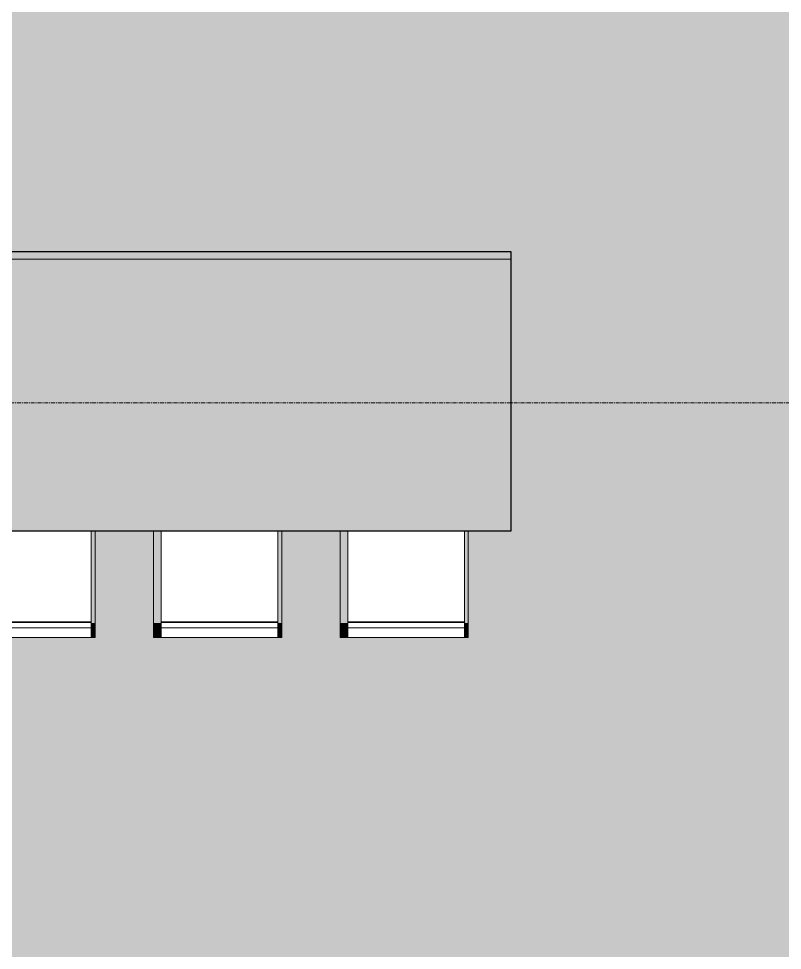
# Model space of a CAD drawing. Header units: inches. Extents: x -4501 to -113, y 9396 to 12816.
# Drawn here: x -2378.4 to -2280.1, y 10128.2 to 10248 of the extents above; entities that cross this region are included whole.
import ezdxf

# ---------------------------------------------------------------- set-up
doc = ezdxf.new("R2010")
doc.units = ezdxf.units.IN
doc.header["$MEASUREMENT"] = 0
doc.linetypes.add('Grid Line 1_2_', pattern=[0.875, 0.5, -0.125, 0.125, -0.125])
for name, color, linetype, lineweight in [('0-1', 7, 'Continuous', 5), ('0-3', 7, 'Continuous', 9), ('A-AREA-PATT-5', 254, 'Continuous', 9), ('I-FURN-2', 7, 'Continuous', 9), ('I-FURN-3', 254, 'Continuous', 9), ('Q-CASE-1', 254, 'Continuous', 9), ('Q-CASE-2', 250, 'Continuous', 25), ('Q-CASE-3', 7, 'Continuous', 9), ('S-GRID-1', 1, 'Grid Line 1_2_', 9)]:
    doc.layers.add(name, color=color, linetype=linetype, lineweight=lineweight)

# ---------------------------------------------------------------- blocks, each defined once
blk = doc.blocks.new('OD_CW_Base Cabinet - OD_CW_Base Cabinet-1413929-FLOOR PLAN - 1ST FLOOR')
at = {"layer": 'Q-CASE-1'}
for points in [[(96.32, 11), (104.6, 11), (104.6, 12), (0.74, 12), (0.74, 11), (8.36, 11), (8.36, 11.5), (32.36, 11.5), (32.36, 11), (38.04, 11)], [(0.74, -24), (104.6, -24), (104.6, 11), (32.36, 11), (32.36, -12.5), (8.36, -12.5), (8.36, 11), (0.74, 11), (0.74, -0.99)]]:
    blk.add_hatch(color=256, dxfattribs=at).paths.add_polyline_path(points, flags=0)
at = {"layer": 'Q-CASE-2'}
for p, q in [((0.74, 12), (104.6, 12)), ((104.6, 12), (104.6, -24)), ((104.6, -24), (0.74, -24))]:
    blk.add_line(p, q, dxfattribs=at)
at = {"layer": 'Q-CASE-3'}
for p, q in [((0.74, 12), (104.6, 12)), ((104.6, 12), (104.6, 11)), ((104.6, 11), (32.36, 11)), ((32.36, 11), (104.6, 11)), ((104.6, 11), (104.6, -24)), ((104.6, -24), (0.74, -24))]:
    blk.add_line(p, q, dxfattribs=at)
blk = doc.blocks.new('Bar_Stool_6722_1_ - Bar_Stool_6722_1_-1229311-FLOOR PLAN - 1ST FLOOR')
at = {"layer": 'I-FURN-3'}
for points in [[(1, 1.78), (1, 13.66), (0, 13.66), (0, 1.78)], [(16.5, 1.78), (16.5, 13.66), (16, 13.66), (16, 1.78)], [(0, 0.98), (1, 0.98), (1, 1.78), (0, 1.78), (0, 1.24)], [(16, 0.98), (16.5, 0.98), (16.5, 1.78), (16, 1.73), (16, 1.24)], [(1, 0), (1, 0.98), (0, 0.92), (0, 0)], [(16, 0), (16.5, 0), (16.5, 0.98), (16, 0.94), (16, 0.3)]]:
    blk.add_hatch(color=256, dxfattribs=at).paths.add_polyline_path(points, flags=0)
at = {"layer": 'I-FURN-2'}
for p, q in [((0, 1.78), (0, 13.66)), ((1, 2.03), (1, 13.66)), ((16, 13.66), (16, 2.03)), ((16.5, 13.66), (16.5, 1.78)), ((1, 1.78), (0, 1.78)), ((0, 1.78), (0, 0.98)), ((1, 1.91), (1, 2.03)), ((16, 2.03), (1, 2.03)), ((1, 1.24), (1, 1.91)), ((16, 1.91), (1, 1.91)), ((1, 0), (1, 1.24)), ((1, 1.24), (16, 1.24)), ((16, 2.03), (16, 1.91)), ((16, 1.91), (16, 1.24)), ((16.5, 1.78), (16, 1.78)), ((16, 1.24), (16, 0)), ((16.5, 0.98), (16.5, 1.78)), ((1, 0.98), (0, 0.98)), ((0, 0.98), (0, 0)), ((16.5, 0.98), (16, 0.98)), ((16.5, 0), (16.5, 0.98)), ((0, 0), (1, 0)), ((1, 0), (16, 0)), ((16, 0), (16.5, 0))]:
    blk.add_line(p, q, dxfattribs=at)
blk = doc.blocks.new('1750 Ox - Unit Layouts_rvt-1-FLOOR PLAN - 1ST FLOOR')
at = {"layer": '0-3'}
for name, p in [('OD_CW_Base Cabinet - OD_CW_Base Cabinet-1413929-FLOOR PLAN - 1ST FLOOR', (-2419.66, 10206.08)), ('Bar_Stool_6722_1_ - Bar_Stool_6722_1_-1229311-FLOOR PLAN - 1ST FLOOR', (-2385.04, 10168.42)), ('Bar_Stool_6722_1_ - Bar_Stool_6722_1_-1229311-FLOOR PLAN - 1ST FLOOR', (-2361.04, 10168.42)), ('Bar_Stool_6722_1_ - Bar_Stool_6722_1_-1229311-FLOOR PLAN - 1ST FLOOR', (-2337.04, 10168.42))]:
    blk.add_blockref(name, p, dxfattribs=at)

msp = doc.modelspace()

# ---------------------------------------------------------------- hatches: boundary and pattern name
at = {"layer": 'A-AREA-PATT-5'}
h = msp.add_hatch(color=256, dxfattribs=at)
h.paths.add_polyline_path([(-2448.7237, 10388.5894), (-2412.7237, 10388.5894), (-2412.7237, 10386.8394), (-2448.7237, 10386.8394)], flags=0)
h.paths.add_polyline_path([(-2146.4702, 10018.7144), (-2111.3487, 10018.7144), (-2111.3487, 10176.7783), (-2144.6737, 10176.7783), (-2144.6737, 10176.0283), (-2147.1737, 10176.0283), (-2147.1737, 10176.7783), (-2147.4237, 10176.7783), (-2147.4237, 10178.1533), (-2176.4237, 10178.1533), (-2176.4237, 10176.7783), (-2207.6737, 10176.7169), (-2207.6737, 10176.0283), (-2210.1737, 10176.0283), (-2210.1737, 10176.7783), (-2216.6848, 10176.7783), (-2216.6848, 10211.5283), (-2234.6848, 10211.5283), (-2234.6848, 10216.2783), (-2233.6737, 10216.2783), (-2233.6737, 10241.6533), (-2228.9237, 10241.6533), (-2228.9237, 10240.2783), (-2169.5487, 10240.2783), (-2169.5487, 10216.2783), (-2163.525, 10216.2783), (-2163.525, 10224.0045), (-2163.398, 10224.9689), (-2163.0257, 10225.8676), (-2162.4336, 10226.6394), (-2161.6618, 10227.2315), (-2160.7632, 10227.6038), (-2159.1705, 10227.7307), (-2158.4104, 10227.7307), (-2158.7581, 10230.7545), (-2159.9499, 10231.7545), (-2160.5166, 10232.7545), (-2160.8744, 10234.264), (-2161.0487, 10235.7545), (-2160.8744, 10237.7469), (-2160.3365, 10239.7545), (-2159.6085, 10241.7545), (-2158.6759, 10243.7545), (-2157.2885, 10245.7545), (-2156.2885, 10246.7545), (-2155.4225, 10247.2545), (-2154.0487, 10247.7545), (-2153.0487, 10247.7545), (-2151.675, 10247.2545), (-2150.809, 10246.7545), (-2149.809, 10245.7545), (-2148.4215, 10243.7545), (-2147.4889, 10241.7545), (-2146.761, 10239.7545), (-2146.223, 10237.7469), (-2146.0539, 10235.6961), (-2146.223, 10234.264), (-2146.4702, 10233.1673), (-2146.5808, 10232.7545), (-2147.1476, 10231.7545), (-2148.3394, 10230.7545), (-2148.6871, 10227.7307), (-2147.2987, 10227.7307), (-2146.223, 10227.5577), (-2145.4356, 10227.2315), (-2144.6639, 10226.6394), (-2144.0717, 10225.8676), (-2143.6995, 10224.9689), (-2143.5725, 10224.0045), (-2143.5725, 10216.2783), (-2111.3487, 10216.2783), (-2111.3487, 10218.2783), (-2137.5487, 10218.2783), (-2137.5487, 10278.2783), (-2228.9237, 10278.2783), (-2228.9237, 10277.6533), (-2233.6737, 10277.6533), (-2233.6737, 10278.2783), (-2259.9126, 10278.2783), (-2259.9126, 10283.0283), (-2111.3487, 10283.0283), (-2111.3487, 10412.7894), (-2369.9737, 10412.7894), (-2369.9737, 10412.1644), (-2366.1737, 10412.1644), (-2366.1737, 10350.4033), (-2370.9237, 10350.4033), (-2370.9237, 10390.5894), (-2448.7237, 10390.5894), (-2448.7237, 10388.5894), (-2450.6612, 10388.5894), (-2450.6612, 10352.5894), (-2448.7237, 10352.5894), (-2448.7237, 10350.5894), (-2447.7237, 10350.5894), (-2447.7237, 10248.3394), (-2444.1737, 10248.3394), (-2444.1737, 10249.5721), (-2442.9237, 10249.5721), (-2442.9237, 10296.2144), (-2440.9237, 10296.2144), (-2440.9237, 10331.9644), (-2410.9237, 10331.9644), (-2410.9237, 10296.2144), (-2418.9237, 10296.2144), (-2418.9237, 10249.5721), (-2417.4956, 10249.5721), (-2417.2987, 10249.3752), (-2417.2987, 10248.4791), (-2417.0487, 10248.4791), (-2417.0487, 10244.6162), (-2416.7987, 10244.6162), (-2416.7987, 10242.9114), (-2417.0487, 10242.9114), (-2417.0487, 10233.422), (-2416.7987, 10233.422), (-2416.7987, 10232.8315), (-2417.0487, 10232.8315), (-2417.0487, 10232.2409), (-2416.7987, 10232.2409), (-2416.7987, 10231.6504), (-2417.0487, 10231.6504), (-2417.0487, 10231.0598), (-2416.7987, 10231.0598), (-2416.7987, 10230.4693), (-2417.0487, 10230.4693), (-2417.0487, 10229.8787), (-2416.7987, 10229.8787), (-2416.7987, 10229.2882), (-2417.0487, 10229.2882), (-2417.0487, 10226.665), (-2417.2987, 10226.6439), (-2417.352, 10225.7157), (-2417.4956, 10225.5721), (-2418.9237, 10225.5721), (-2418.9237, 10218.0783), (-2315.0598, 10218.0783), (-2315.0598, 10182.0783), (-2320.5404, 10182.0783), (-2320.5404, 10168.4212), (-2337.0404, 10168.4212), (-2337.0404, 10182.0783), (-2344.5404, 10182.0783), (-2344.5404, 10168.4212), (-2361.0404, 10168.4212), (-2361.0404, 10182.0783), (-2368.5404, 10182.0783), (-2368.5404, 10168.4212), (-2385.0404, 10168.4212), (-2385.0404, 10182.0783), (-2442.9237, 10182.0783), (-2442.9237, 10122.3644), (-2426.7987, 10122.3644), (-2426.7987, 10104.3644), (-2430.7987, 10104.3644), (-2430.7987, 10068.3644), (-2426.7987, 10068.3644), (-2426.7987, 10050.3644), (-2442.9237, 10050.3644), (-2442.9237, 10018.7144), (-2279.0598, 10018.7144), (-2279.0598, 10216.2783), (-2270.6848, 10216.2783), (-2270.6848, 10211.5283), (-2274.3098, 10211.5283), (-2274.3098, 10018.7144), (-2189.9384, 10018.7144)], flags=0)
h.paths.add_polyline_path([(-2271.1214, 10031.7894), (-2271.1214, 10049.7894), (-2253.1214, 10049.7894), (-2253.1214, 10031.7894), (-2253.9237, 10031.7894)], flags=0)
h.paths.add_polyline_path([(-2364.7987, 10040.8541), (-2364.7987, 10046.8541), (-2365.7987, 10046.8541), (-2365.7987, 10118.8541), (-2364.7987, 10118.8541), (-2364.7987, 10124.8541), (-2329.7987, 10124.8541), (-2329.7987, 10040.8541), (-2337.2987, 10040.8541)], flags=0)
h.paths.add_polyline_path([(-2259.7917, 10052.7894), (-2271.6214, 10052.7894), (-2271.6214, 10130.7894), (-2191.6214, 10130.7894), (-2191.6214, 10052.7894)], flags=0)
h.paths.add_polyline_path([(-2380.7987, 10055.8541), (-2410.7987, 10055.8541), (-2410.7987, 10115.8541), (-2380.7987, 10115.8541), (-2380.7987, 10093.7248)], flags=0)
h.paths.add_polyline_path([(-2263.0482, 10133.7212), (-2271.1214, 10133.7212), (-2271.1214, 10151.7212), (-2253.1214, 10151.7212), (-2253.1214, 10133.7212)], flags=0)
h.paths.add_polyline_path([(-2204.7592, 10178.1533), (-2178.4237, 10178.1533), (-2178.4237, 10179.5283), (-2147.4237, 10179.5283), (-2147.4237, 10181.5283), (-2147.1737, 10181.5283), (-2147.1737, 10182.2783), (-2144.6737, 10182.2783), (-2144.6737, 10181.5283), (-2111.3487, 10181.5283), (-2111.3487, 10182.5283), (-2130.6987, 10182.5283), (-2130.6987, 10192.2136), (-2131.1987, 10192.2783), (-2131.1987, 10192.343), (-2130.6987, 10192.343), (-2130.6987, 10208.8881), (-2131.1987, 10208.9658), (-2131.1987, 10209.4185), (-2130.6987, 10209.4185), (-2130.6987, 10210.5283), (-2111.3487, 10210.5283), (-2111.3487, 10211.5283), (-2211.9348, 10211.5283), (-2211.9348, 10181.5283), (-2210.1737, 10181.5283), (-2210.1737, 10182.2783), (-2207.6737, 10182.2783), (-2207.6737, 10181.5283), (-2207.4237, 10181.5283), (-2207.4237, 10178.1533)], flags=0)
h.paths.add_polyline_path([(-2359.2987, 10277.5283), (-2361.0487, 10277.5283), (-2361.0487, 10278.2783), (-2370.9237, 10278.2783), (-2370.9237, 10314.4033), (-2366.1737, 10314.4033), (-2366.1737, 10311.7783), (-2302.4237, 10311.7783), (-2302.4237, 10314.5638), (-2326.4237, 10314.5638), (-2326.4237, 10350.1644), (-2302.4237, 10350.1644), (-2302.4237, 10356.1882), (-2310.15, 10356.1882), (-2311.1144, 10356.3151), (-2312.0131, 10356.6874), (-2312.7848, 10357.2796), (-2313.377, 10358.0513), (-2313.7492, 10358.95), (-2313.8762, 10360.5426), (-2313.8762, 10361.3027), (-2316.9, 10360.955), (-2317.9, 10359.7633), (-2318.9, 10359.1965), (-2320.4095, 10358.8387), (-2321.9, 10358.6644), (-2323.8923, 10358.8387), (-2325.9, 10359.3766), (-2327.9, 10360.1046), (-2329.9, 10361.0372), (-2331.9, 10362.4246), (-2332.9, 10363.4246), (-2333.4, 10364.2907), (-2333.9, 10365.6644), (-2333.9, 10366.6644), (-2333.4, 10368.0381), (-2332.9, 10368.9042), (-2331.9, 10369.9042), (-2329.9, 10371.2916), (-2327.9, 10372.2242), (-2325.9, 10372.9521), (-2323.8923, 10373.4901), (-2321.8415, 10373.6593), (-2320.4095, 10373.4901), (-2319.9, 10373.4002), (-2318.9, 10373.1323), (-2317.9, 10372.5655), (-2316.9, 10371.3738), (-2313.8762, 10371.0261), (-2313.8762, 10372.4144), (-2313.6602, 10373.5936), (-2313.377, 10374.2775), (-2312.7848, 10375.0492), (-2312.0131, 10375.6414), (-2311.1144, 10376.0136), (-2310.15, 10376.1406), (-2302.4237, 10376.1406), (-2302.4237, 10412.1644), (-2297.6737, 10412.1644), (-2297.6737, 10326.7894), (-2273.6737, 10326.7894), (-2273.6737, 10330.7269), (-2274.4237, 10330.7269), (-2274.4237, 10333.2269), (-2273.6737, 10333.2269), (-2273.6737, 10333.4769), (-2270.2987, 10333.4769), (-2270.2987, 10368.4769), (-2271.6737, 10368.4769), (-2271.6737, 10405.4769), (-2273.6737, 10405.4769), (-2273.6737, 10405.7269), (-2274.4237, 10405.7269), (-2274.4237, 10408.2269), (-2273.6737, 10408.2269), (-2273.6737, 10412.1644), (-2268.9237, 10412.1644), (-2268.9237, 10408.2269), (-2268.1737, 10408.2269), (-2268.1737, 10405.7269), (-2268.9237, 10405.7269), (-2268.9237, 10405.4769), (-2270.2987, 10405.4769), (-2270.2987, 10370.4769), (-2268.9237, 10370.4769), (-2268.876, 10333.2269), (-2268.1737, 10333.2269), (-2268.1737, 10330.7269), (-2268.9237, 10330.7269), (-2268.9237, 10322.0394), (-2297.6737, 10322.0394), (-2297.6737, 10283.0283), (-2295.9126, 10283.0283), (-2295.9126, 10278.2783), (-2307.5487, 10278.2783), (-2307.5487, 10277.5283), (-2310.0487, 10277.5283), (-2310.0487, 10278.2783), (-2310.2987, 10278.2783), (-2310.2987, 10279.6533), (-2333.2987, 10279.6533), (-2333.2987, 10278.2783), (-2358.5487, 10278.2101), (-2358.5487, 10277.5283)], flags=0)
h.paths.add_polyline_path([(-2358.2987, 10279.6533), (-2335.2987, 10279.6533), (-2335.2987, 10281.0283), (-2310.2987, 10281.0283), (-2310.2987, 10283.0283), (-2310.0487, 10283.0283), (-2310.0487, 10283.7783), (-2307.5487, 10283.7783), (-2307.5487, 10283.0283), (-2302.4237, 10283.0283), (-2302.4237, 10307.0283), (-2366.1737, 10307.0283), (-2366.1737, 10283.0283), (-2361.0487, 10283.0283), (-2361.0487, 10283.7783), (-2358.5487, 10283.7783), (-2358.5487, 10283.0283), (-2358.2987, 10283.0283)], flags=0)
h.paths.add_polyline_path([(-2154.9237, 10332.1644), (-2232.9237, 10332.1644), (-2232.9237, 10412.1644), (-2154.9237, 10412.1644), (-2154.9237, 10391.4903)], flags=0)
h.paths.add_polyline_path([(-2306.765, 10382.1644), (-2364.4237, 10382.1644), (-2364.4237, 10412.1644), (-2304.4237, 10412.1644), (-2304.4237, 10382.1644), (-2305.7613, 10382.1644)], flags=0)
h.paths.add_polyline_path([(-2235.8556, 10393.6644), (-2253.8556, 10393.6644), (-2253.8556, 10411.6644), (-2235.8556, 10411.6644), (-2235.8556, 10395.122)], flags=0)
h.paths.add_polyline_path([(-2133.9237, 10393.6644), (-2151.9237, 10393.6644), (-2151.9237, 10411.6644), (-2133.9237, 10411.6644), (-2133.9237, 10395.122)], flags=0)

# ---------------------------------------------------------------- linework, layer by layer
at = {"layer": 'S-GRID-1'}
msp.add_line((-464.451, 10198.5894), (-4316.3408, 10198.5894), dxfattribs=at)

# ---------------------------------------------------------------- block references
at = {"layer": '0-1'}
msp.add_blockref('1750 Ox - Unit Layouts_rvt-1-FLOOR PLAN - 1ST FLOOR', (0, 0), dxfattribs=at)

doc.saveas('drawing.dxf')
